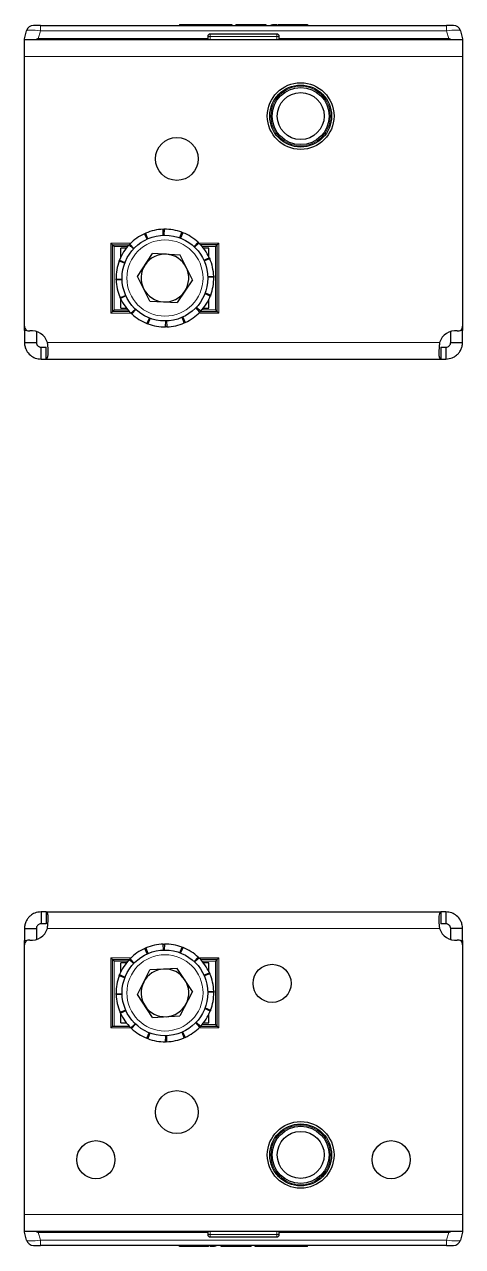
# Model space of a CAD drawing. Header units: millimetres. Extents: x 0 to 1721, y -57 to 598.
# Drawn here: x 571.4 to 663.4, y -56.9 to 199.5 of the extents above; entities that cross this region are included whole.
import ezdxf

# ---------------------------------------------------------------- set-up
doc = ezdxf.new("R2010")
doc.units = ezdxf.units.MM

msp = doc.modelspace()

# ---------------------------------------------------------------- linework, layer by layer
at = {"color": 7, "linetype": 'Continuous', "lineweight": 25}
for p, q in [((571.39, 196.49), (571.84, 198.18)), ((574.74, 199.29), (573.29, 199.29)), ((574.74, 199.29), (660.04, 199.29)), ((603.96, 199.49), (603.96, 199.29)), ((609.61, 199.49), (609.67, 199.49)), ((609.67, 199.49), (609.67, 199.29)), ((609.67, 199.49), (610.8, 199.49)), ((624.39, 197.49), (610.39, 197.49)), ((610.8, 199.49), (610.8, 199.29)), ((610.8, 199.49), (613.47, 199.49)), ((613.47, 199.49), (613.47, 199.29)), ((613.47, 199.49), (614.96, 199.49)), ((614.96, 199.49), (614.96, 199.29)), ((615.77, 199.51), (615.77, 199.29)), ((619.24, 199.49), (622.07, 199.49)), ((622.07, 199.49), (622.07, 199.29)), ((623.21, 199.49), (623.21, 199.29)), ((623.46, 199.49), (623.46, 199.29)), ((624.7, 199.49), (624.7, 199.29)), ((625.13, 199.49), (630.38, 199.49)), ((630.81, 199.49), (630.81, 199.29)), ((661.48, 199.29), (660.04, 199.29)), ((662.93, 198.18), (663.39, 196.49)), ((571.39, 196.29), (571.39, 196.49)), ((663.39, 196.29), (571.39, 196.29)), ((571.39, 192.79), (571.39, 196.29)), ((609.89, 196.49), (574.28, 196.49)), ((609.89, 196.99), (609.89, 196.49)), ((609.89, 196.29), (609.89, 196.49)), ((624.89, 196.49), (624.89, 196.99)), ((660.49, 196.49), (624.89, 196.49)), ((624.89, 196.29), (624.89, 196.49)), ((663.39, 196.49), (663.39, 196.29)), ((663.39, 196.29), (663.39, 192.79)), ((571.39, 136.19), (571.39, 192.79)), ((663.39, 192.79), (663.39, 136.19)), ((600.54, 155.28), (600.5, 156.53)), ((600.75, 156.54), (600.67, 155.28)), ((597.13, 154.46), (596.61, 155.6)), ((596.83, 155.7), (597.24, 154.52)), ((604.01, 154.73), (604.44, 155.9)), ((604.68, 155.81), (604.13, 154.68)), ((589.54, 153.64), (589.89, 153.29)), ((589.89, 139.29), (589.89, 153.29)), ((589.89, 153.29), (593.4, 153.29)), ((589.89, 153.29), (590.24, 152.94)), ((592.8, 152.59), (591.64, 152.59)), ((591.64, 150.7), (591.64, 152.59)), ((594.28, 152.4), (593.37, 153.25)), ((593.54, 153.43), (594.37, 152.5)), ((593.89, 153.04), (593.89, 152.77)), ((595.12, 146.63), (598.3, 151.45)), ((604.06, 151.11), (598.3, 151.45)), ((607, 152.89), (607.85, 153.81)), ((608.03, 153.63), (607.09, 152.8)), ((611.89, 153.29), (608.37, 153.29)), ((610.14, 152.59), (608.97, 152.59)), ((610.14, 150.7), (610.14, 152.59)), ((611.54, 152.94), (611.89, 153.29)), ((611.89, 153.29), (612.24, 153.64)), ((611.89, 139.29), (611.89, 153.29)), ((592.45, 149.41), (591.27, 149.85)), ((591.36, 150.08), (592.49, 149.53)), ((606.65, 145.95), (604.06, 151.11)), ((609.06, 150.05), (610.2, 150.57)), ((610.3, 150.34), (609.12, 149.93)), ((597.71, 141.46), (595.12, 146.63)), ((609.88, 146.63), (611.13, 146.68)), ((611.13, 146.43), (609.88, 146.5)), ((590.64, 146.15), (591.89, 146.07)), ((591.89, 145.94), (590.64, 145.9)), ((606.65, 145.95), (603.47, 141.13)), ((591.47, 142.23), (592.66, 142.64)), ((592.71, 142.53), (591.57, 142.01)), ((591.64, 139.99), (591.64, 141.87)), ((597.71, 141.46), (603.47, 141.13)), ((610.41, 142.49), (609.28, 143.04)), ((609.33, 143.16), (610.5, 142.73)), ((610.14, 139.99), (610.14, 141.87)), ((589.54, 138.94), (589.89, 139.29)), ((589.89, 139.29), (590.24, 139.64)), ((593.4, 139.29), (589.89, 139.29)), ((591.64, 139.99), (592.8, 139.99)), ((593.74, 138.94), (594.68, 139.77)), ((594.77, 139.69), (593.92, 138.77)), ((608.23, 139.14), (607.4, 140.08)), ((607.49, 140.17), (608.4, 139.32)), ((607.89, 139.54), (607.89, 139.8)), ((608.37, 139.29), (611.89, 139.29)), ((608.97, 139.99), (610.14, 139.99)), ((611.54, 139.64), (611.89, 139.29)), ((611.89, 139.29), (612.24, 138.94)), ((571.39, 135.29), (571.39, 136.19)), ((597.09, 136.76), (597.64, 137.89)), ((597.76, 137.85), (597.33, 136.67)), ((601.03, 136.04), (601.1, 137.29)), ((601.23, 137.29), (601.28, 136.04)), ((604.94, 136.87), (604.53, 138.06)), ((604.64, 138.11), (605.17, 136.97)), ((663.39, 136.19), (663.39, 135.29)), ((571.39, 135.29), (571.39, 132.79)), ((573.89, 135.07), (573.89, 132.79)), ((660.89, 132.79), (660.89, 135.07)), ((663.39, 132.79), (663.39, 135.29)), ((571.39, 132.79), (573.89, 132.79)), ((574.89, 131.79), (575.97, 131.79)), ((574.89, 129.29), (574.89, 131.79)), ((575.97, 129.29), (575.97, 131.79)), ((658.8, 131.79), (658.8, 129.29)), ((658.8, 131.79), (659.89, 131.79)), ((659.89, 131.79), (659.89, 129.29)), ((660.89, 132.79), (663.39, 132.79)), ((574.89, 129.29), (575.97, 129.29)), ((575.97, 129.29), (658.8, 129.29)), ((658.8, 129.29), (659.89, 129.29)), ((574.89, 13.29), (574.89, 10.79)), ((575.97, 13.29), (574.89, 13.29)), ((575.97, 13.29), (658.8, 13.29)), ((575.97, 13.29), (575.97, 10.79)), ((658.8, 13.29), (658.8, 10.79)), ((659.89, 13.29), (658.8, 13.29)), ((659.89, 13.29), (659.89, 10.79)), ((575.97, 10.79), (574.89, 10.79)), ((659.89, 10.79), (658.8, 10.79)), ((571.39, 9.79), (573.89, 9.79)), ((571.39, 9.79), (571.39, 7.28)), ((573.89, 9.79), (573.89, 7.5)), ((663.39, 9.79), (660.89, 9.79)), ((660.89, 7.5), (660.89, 9.79)), ((663.39, 7.28), (663.39, 9.79)), ((571.39, 6.39), (571.39, 7.28)), ((571.39, -50.21), (571.39, 6.39)), ((597.16, 4.48), (596.64, 5.62)), ((596.87, 5.72), (597.28, 4.53)), ((600.58, 5.28), (600.54, 6.53)), ((600.79, 6.54), (600.71, 5.29)), ((604.05, 4.71), (604.48, 5.88)), ((604.72, 5.79), (604.16, 4.67)), ((663.39, 7.28), (663.39, 6.39)), ((663.39, 6.39), (663.39, -50.21)), ((589.54, 3.64), (589.89, 3.29)), ((589.89, 3.29), (593.4, 3.29)), ((589.89, -10.71), (589.89, 3.29)), ((589.89, 3.29), (590.24, 2.94)), ((592.8, 2.59), (591.64, 2.59)), ((591.64, 0.7), (591.64, 2.59)), ((594.31, 2.43), (593.4, 3.28)), ((593.57, 3.46), (594.4, 2.52)), ((593.89, 3.04), (593.89, 2.83)), ((594.46, 2.59), (594.14, 2.59)), ((607.03, 2.86), (607.88, 3.78)), ((608.06, 3.6), (607.12, 2.78)), ((611.89, 3.29), (608.37, 3.29)), ((610.14, 2.59), (608.97, 2.59)), ((610.14, 0.7), (610.14, 2.59)), ((611.54, 2.94), (611.89, 3.29)), ((611.89, 3.29), (612.24, 3.64)), ((611.89, -10.71), (611.89, 3.29)), ((591.38, 0.12), (592.5, -0.44)), ((595.12, -4.03), (597.73, 1.12)), ((603.49, 1.44), (597.73, 1.12)), ((606.65, -3.4), (603.49, 1.44)), ((609.08, 0.01), (610.22, 0.53)), ((610.32, 0.3), (609.13, -0.1)), ((592.46, -0.55), (591.29, -0.12)), ((590.64, -3.81), (591.89, -3.89)), ((591.89, -4.02), (590.64, -4.06)), ((598.28, -8.86), (595.12, -4.03)), ((606.65, -3.4), (604.04, -8.55)), ((609.88, -3.41), (611.13, -3.36)), ((611.14, -3.61), (609.88, -3.53)), ((591.45, -7.73), (592.64, -7.32)), ((592.69, -7.44), (591.56, -7.96)), ((610.39, -7.54), (609.27, -6.99)), ((609.31, -6.87), (610.48, -7.31)), ((591.64, -10.01), (591.64, -8.13)), ((591.64, -10.01), (592.8, -10.01)), ((593.71, -11.03), (594.65, -10.2)), ((598.28, -8.86), (604.04, -8.55)), ((607.31, -10.01), (607.63, -10.01)), ((608.2, -10.89), (607.38, -9.95)), ((607.46, -9.86), (608.38, -10.71)), ((607.89, -10.46), (607.89, -10.25)), ((608.97, -10.01), (610.14, -10.01)), ((610.14, -10.01), (610.14, -8.13)), ((589.54, -11.06), (589.89, -10.71)), ((589.89, -10.71), (593.4, -10.71)), ((594.74, -10.29), (593.89, -11.2)), ((597.06, -13.22), (597.61, -12.1)), ((597.73, -12.14), (597.29, -13.31)), ((600.99, -13.96), (601.07, -12.71)), ((601.19, -12.71), (601.23, -13.96)), ((604.9, -13.14), (604.5, -11.96)), ((604.61, -11.91), (605.13, -13.04)), ((608.37, -10.71), (611.89, -10.71)), ((611.54, -10.36), (611.89, -10.71)), ((611.89, -10.71), (612.24, -11.06)), ((571.39, -53.71), (571.39, -50.21)), ((663.39, -50.21), (663.39, -53.71)), ((571.39, -53.91), (571.39, -53.71)), ((571.39, -53.71), (663.39, -53.71)), ((609.89, -53.71), (609.89, -53.91)), ((624.89, -53.71), (624.89, -53.91)), ((663.39, -53.71), (663.39, -53.91)), ((571.84, -55.6), (571.39, -53.91)), ((574.28, -53.91), (609.89, -53.91)), ((609.89, -53.91), (609.89, -54.41)), ((610.39, -54.91), (624.39, -54.91)), ((624.89, -54.41), (624.89, -53.91)), ((624.89, -53.91), (660.49, -53.91)), ((663.39, -53.91), (662.93, -55.6)), ((573.29, -56.71), (574.74, -56.71)), ((660.04, -56.71), (574.74, -56.71)), ((603.96, -56.91), (603.96, -56.71)), ((609.64, -56.91), (604.39, -56.91)), ((610.07, -56.91), (610.07, -56.71)), ((611.31, -56.91), (611.31, -56.71)), ((611.56, -56.91), (611.56, -56.71)), ((612.7, -56.91), (612.7, -56.71)), ((615.53, -56.91), (612.7, -56.91)), ((619, -56.94), (619, -56.71)), ((619.81, -56.91), (619.81, -56.71)), ((621.3, -56.91), (619.81, -56.91)), ((621.3, -56.91), (621.3, -56.71)), ((623.97, -56.91), (621.3, -56.91)), ((623.97, -56.91), (623.97, -56.71)), ((625.1, -56.91), (623.97, -56.91)), ((625.1, -56.91), (625.1, -56.71)), ((625.16, -56.91), (625.1, -56.91)), ((630.81, -56.91), (630.81, -56.71)), ((660.04, -56.71), (661.48, -56.71))]:
    msp.add_line(p, q, dxfattribs=at)
at = {"color": 8, "linetype": 'Continuous', "lineweight": 18}
for p, q in [((574.74, 198.18), (574.28, 196.49)), ((574.74, 199.29), (574.74, 198.18)), ((660.04, 198.18), (574.74, 198.18)), ((606.07, 199.49), (606.07, 199.29)), ((610.39, 196.99), (610.39, 197.49)), ((616.88, 199.49), (616.88, 199.29)), ((619.24, 199.49), (619.24, 199.29)), ((624.39, 196.99), (624.39, 197.49)), ((625.13, 199.49), (625.13, 199.29)), ((630.38, 199.49), (630.38, 199.29)), ((660.04, 198.18), (660.04, 199.29)), ((660.49, 196.49), (660.04, 198.18)), ((610.39, 196.99), (609.89, 196.99)), ((624.39, 196.99), (610.39, 196.99)), ((610.39, 196.99), (610.39, 196.29)), ((624.39, 196.99), (624.89, 196.99)), ((624.39, 196.29), (624.39, 196.99)), ((663.39, 192.79), (571.39, 192.79)), ((589.54, 138.94), (589.54, 153.64)), ((589.54, 153.64), (593.74, 153.64)), ((593.09, 152.94), (590.24, 152.94)), ((590.24, 152.94), (590.24, 139.64)), ((607.7, 153.64), (612.24, 153.64)), ((611.54, 152.94), (608.69, 152.94)), ((611.54, 139.64), (611.54, 152.94)), ((612.24, 153.64), (612.24, 138.94)), ((594.08, 138.94), (589.54, 138.94)), ((590.24, 139.64), (593.09, 139.64)), ((612.24, 138.94), (608.03, 138.94)), ((608.69, 139.64), (611.54, 139.64)), ((571.95, 135.29), (571.39, 135.29)), ((663.39, 135.29), (662.83, 135.29)), ((658.55, 132.79), (576.22, 132.79)), ((576.22, 9.79), (658.55, 9.79)), ((571.39, 7.28), (571.95, 7.28)), ((662.83, 7.28), (663.39, 7.28)), ((589.54, 3.64), (593.74, 3.64)), ((589.54, -11.06), (589.54, 3.64)), ((593.09, 2.94), (590.24, 2.94)), ((590.24, 2.94), (590.24, -10.71)), ((607.75, 3.64), (612.24, 3.64)), ((611.54, 2.94), (608.69, 2.94)), ((611.54, -10.36), (611.54, 2.94)), ((612.24, 3.64), (612.24, -11.06)), ((594.02, -11.06), (589.54, -11.06)), ((612.24, -11.06), (608.03, -11.06)), ((608.69, -10.36), (611.54, -10.36)), ((571.39, -50.21), (663.39, -50.21)), ((610.39, -53.71), (610.39, -54.41)), ((624.39, -54.41), (624.39, -53.71)), ((574.28, -53.91), (574.74, -55.6)), ((574.74, -55.6), (660.04, -55.6)), ((574.74, -55.6), (574.74, -56.71)), ((610.39, -54.41), (609.89, -54.41)), ((610.39, -54.41), (610.39, -54.91)), ((610.39, -54.41), (624.39, -54.41)), ((624.39, -54.41), (624.39, -54.91)), ((624.39, -54.41), (624.89, -54.41)), ((660.04, -55.6), (660.49, -53.91)), ((660.04, -56.71), (660.04, -55.6)), ((604.39, -56.91), (604.39, -56.71)), ((609.64, -56.91), (609.64, -56.71)), ((615.53, -56.91), (615.53, -56.71)), ((617.89, -56.91), (617.89, -56.71)), ((628.7, -56.91), (628.7, -56.71))]:
    msp.add_line(p, q, dxfattribs=at)
at = {"color": 7, "linetype": 'Continuous', "lineweight": 25}
for centre, radius in [((629.39, 180.29), 7), ((629.39, 180.29), 6.5), ((629.39, 180.29), 6), ((629.39, 180.29), 4.93), ((603.39, 171.29), 4.5), ((600.89, 146.29), 9), ((600.89, -3.71), 9), ((623.39, -1.71), 4), ((603.39, -28.71), 4.5), ((629.39, -37.71), 7), ((629.39, -37.71), 6.5), ((629.39, -37.71), 6), ((629.39, -37.71), 4.93), ((586.39, -38.71), 4), ((648.39, -38.71), 4)]:
    msp.add_circle(centre, radius, dxfattribs=at)
at = {"color": 8, "linetype": 'Continuous', "lineweight": 18}
for centre, radius in [((629.39, 180.29), 6.25), ((600.89, 146.29), 8), ((600.89, -3.71), 8), ((629.39, -37.71), 6.25)]:
    msp.add_circle(centre, radius, dxfattribs=at)
at = {"color": 7, "linetype": 'Continuous', "lineweight": 25}
for centre, radius, start, end in [((573.29, 197.79), 1.5, 90, 165), ((610.39, 196.99), 0.5, 90, 180), ((624.39, 196.99), 0.5, 360, 90), ((661.48, 197.79), 1.5, 15, 90), ((600.89, 146.29), 10.25, 92.1828, 113.2869), ((600.89, 146.29), 10.25, 69.6828, 90.7869), ((600.89, 146.29), 10.25, 114.6828, 135.7869), ((600.89, 146.29), 10.25, 47.1828, 68.2869), ((600.89, 146.29), 10.25, 137.1828, 158.2869), ((600.89, 146.29), 10.25, 24.6828, 45.7869), ((600.89, 146.29), 10.25, 159.6828, 180.7869), ((600.89, 146.29), 5, 146.6352, 206.6352), ((600.89, 146.29), 5, 86.6352, 146.6352), ((600.89, 146.29), 5, 26.6352, 86.6352), ((600.89, 146.29), 10.25, 2.1828, 23.2869), ((600.89, 146.29), 5, 326.6352, 26.6352), ((600.89, 146.29), 10.25, 339.6828, 0.7869), ((600.89, 146.29), 10.25, 182.1828, 203.2869), ((600.89, 146.29), 5, 206.6352, 266.6352), ((600.89, 146.29), 10.25, 204.6828, 225.7869), ((600.89, 146.29), 5, 266.6352, 326.6352), ((600.89, 146.29), 10.25, 317.1828, 338.2869), ((600.89, 146.29), 10.25, 227.1828, 248.2869), ((600.89, 146.29), 10.25, 294.6828, 315.7869), ((572.39, 136.19), 1, 180, 276.3794), ((600.89, 146.29), 10.25, 249.6828, 270.7869), ((600.89, 146.29), 10.25, 272.1828, 293.2869), ((662.39, 136.19), 1, 263.6206, 0), ((572.89, 131.72), 3.5, 17.8253, 96.3794), ((661.89, 131.72), 3.5, 83.6206, 162.1747), ((572.89, 10.86), 3.5, 263.6206, 342.1747), ((661.89, 10.86), 3.5, 197.8253, 276.3794), ((572.39, 6.39), 1, 83.6206, 180), ((600.89, -3.71), 10.25, 114.4505, 135.5546), ((600.89, -3.71), 10.25, 91.9505, 113.0546), ((600.89, -3.71), 10.25, 69.4505, 90.5546), ((600.89, -3.71), 10.25, 46.9505, 68.0546), ((662.39, 6.39), 1, 360, 96.3794), ((600.89, -3.71), 10.25, 136.9505, 158.0546), ((600.89, -3.71), 10.25, 24.4505, 45.5546), ((600.89, -3.71), 5, 93.1455, 153.1455), ((600.89, -3.71), 5, 33.1455, 93.1455), ((600.89, -3.71), 10.25, 1.9505, 23.0546), ((600.89, -3.71), 10.25, 159.4505, 180.5546), ((600.89, -3.71), 5, 153.1455, 213.1455), ((600.89, -3.71), 5, 333.1455, 33.1455), ((600.89, -3.71), 10.25, 181.9505, 203.0546), ((600.89, -3.71), 10.25, 339.4505, 0.5546), ((600.89, -3.71), 5, 213.1455, 273.1455), ((600.89, -3.71), 5, 273.1455, 333.1455), ((600.89, -3.71), 10.25, 316.9505, 338.0546), ((600.89, -3.71), 10.25, 204.4505, 225.5546), ((600.89, -3.71), 10.25, 226.9505, 248.0546), ((600.89, -3.71), 10.25, 294.4505, 315.5546), ((600.89, -3.71), 10.25, 249.4505, 270.5546), ((600.89, -3.71), 10.25, 271.9505, 293.0546), ((573.29, -55.21), 1.5, 195, 270), ((610.39, -54.41), 0.5, 180, 270), ((624.39, -54.41), 0.5, 270, 0), ((661.48, -55.21), 1.5, 270, 345)]:
    msp.add_arc(centre, radius, start, end, dxfattribs=at)
at = {"color": 8, "linetype": 'Continuous', "lineweight": 18}
for centre, major_axis, start_param, end_param in [((574.84, 197.79), (3, -0.38), 1.621093, 3.124852), ((659.93, 197.79), (3, 0.38), 0.016741, 1.520499), ((574.84, -55.21), (3, 0.38), 3.158333, 4.662092), ((659.93, -55.21), (3, -0.38), 4.762686, 6.266445)]:
    msp.add_ellipse(centre, major_axis=major_axis, ratio=0.123038, start_param=start_param, end_param=end_param, dxfattribs=at)
at = {"color": 7, "linetype": 'Continuous', "lineweight": 25}
for centre, major_axis, start_param, end_param in [((571.39, 184.9), (3.1, 11.57), 0.067037, 0.253072), ((663.39, 184.9), (-3.1, 11.57), 6.030113, 6.216148), ((571.39, -42.32), (3.1, -11.57), 6.030113, 6.216148), ((663.39, -42.32), (-3.1, -11.57), 0.067037, 0.253072)]:
    msp.add_ellipse(centre, major_axis=major_axis, ratio=0.250563, start_param=start_param, end_param=end_param, dxfattribs=at)
for points, knots in [([(603.96, 199.49), (604.33, 199.49), (605.02, 199.49), (605.74, 199.49), (606.07, 199.49)], [0, 0, 0, 0, 0.5368, 1, 1, 1, 1]), ([(606.07, 199.49), (606.57, 199.49), (607.51, 199.49), (608.7, 199.49), (609.42, 199.49), (609.6, 199.49), (609.61, 199.49)], [0, 0, 0, 0, 0.3819835, 0.7133523, 0.984017, 1, 1, 1, 1]), ([(615.79, 199.49), (615.78, 199.49), (615.76, 199.49), (615.91, 199.49), (616.28, 199.49), (616.67, 199.49), (616.88, 199.49)], [0, 0, 0, 0, 0.061615, 0.333035, 0.637399, 1, 1, 1, 1]), ([(616.88, 199.49), (617.04, 199.49), (617.4, 199.49), (618.2, 199.49), (618.83, 199.49), (619.24, 199.49)], [0, 0, 0, 0, 0.216742, 0.489643, 1, 1, 1, 1]), ([(623.46, 199.49), (623.52, 199.49), (623.62, 199.49), (623.93, 199.49), (624.21, 199.49), (624.41, 199.49), (624.48, 199.49)], [0, 0, 0, 0, 0.255277, 0.538303, 0.854078, 1, 1, 1, 1]), ([(623.64, 199.49), (623.75, 199.49), (624, 199.49), (624.3, 199.49), (624.48, 199.49), (624.48, 199.49)], [0, 0, 0, 0, 0.466249, 0.997338, 1, 1, 1, 1]), ([(624.7, 199.49), (624.71, 199.49), (624.72, 199.49), (624.84, 199.49), (624.98, 199.49), (625.08, 199.49), (625.13, 199.49)], [0, 0, 0, 0, 0.2852483, 0.5605631, 0.7771515, 1, 1, 1, 1]), ([(630.38, 199.49), (630.44, 199.49), (630.57, 199.49), (630.71, 199.49), (630.8, 199.49), (630.81, 199.49), (630.81, 199.49)], [0, 0, 0, 0, 0.2813032, 0.555629, 0.7738783, 1, 1, 1, 1]), ([(600.5, 156.53), (600.54, 156.53), (600.6, 156.53), (600.68, 156.53), (600.72, 156.54), (600.75, 156.54)], [0, 0, 0, 0, 0.4999808, 0.7499881, 1, 1, 1, 1]), ([(596.61, 155.6), (596.64, 155.62), (596.7, 155.64), (596.78, 155.68), (596.81, 155.69), (596.83, 155.7)], [0, 0, 0, 0, 0.499981, 0.749988, 1, 1, 1, 1]), ([(604.44, 155.9), (604.48, 155.88), (604.54, 155.86), (604.62, 155.83), (604.66, 155.82), (604.68, 155.81)], [0, 0, 0, 0, 0.499981, 0.749988, 1, 1, 1, 1]), ([(593.37, 153.25), (593.4, 153.28), (593.44, 153.33), (593.5, 153.39), (593.52, 153.42), (593.54, 153.43)], [0, 0, 0, 0, 0.499981, 0.749988, 1, 1, 1, 1]), ([(607.85, 153.81), (607.88, 153.78), (607.93, 153.73), (607.99, 153.68), (608.02, 153.65), (608.03, 153.63)], [0, 0, 0, 0, 0.499981, 0.749988, 1, 1, 1, 1]), ([(591.27, 149.85), (591.29, 149.88), (591.31, 149.94), (591.34, 150.02), (591.36, 150.06), (591.36, 150.08)], [0, 0, 0, 0, 0.499981, 0.749988, 1, 1, 1, 1]), ([(610.2, 150.57), (610.22, 150.53), (610.24, 150.47), (610.28, 150.4), (610.29, 150.36), (610.3, 150.34)], [0, 0, 0, 0, 0.499981, 0.749988, 1, 1, 1, 1]), ([(611.13, 146.68), (611.13, 146.64), (611.13, 146.57), (611.13, 146.49), (611.13, 146.45), (611.13, 146.43)], [0, 0, 0, 0, 0.499981, 0.749988, 1, 1, 1, 1]), ([(590.64, 145.9), (590.64, 145.94), (590.64, 146), (590.64, 146.08), (590.64, 146.13), (590.64, 146.15)], [0, 0, 0, 0, 0.499981, 0.749988, 1, 1, 1, 1]), ([(591.57, 142.01), (591.56, 142.04), (591.53, 142.1), (591.5, 142.18), (591.48, 142.22), (591.47, 142.23)], [0, 0, 0, 0, 0.499981, 0.749988, 1, 1, 1, 1]), ([(610.5, 142.73), (610.48, 142.69), (610.46, 142.63), (610.43, 142.55), (610.42, 142.51), (610.41, 142.49)], [0, 0, 0, 0, 0.4999808, 0.7499881, 1, 1, 1, 1]), ([(593.92, 138.77), (593.89, 138.8), (593.84, 138.84), (593.78, 138.9), (593.75, 138.93), (593.74, 138.94)], [0, 0, 0, 0, 0.499981, 0.749988, 1, 1, 1, 1]), ([(608.4, 139.32), (608.38, 139.29), (608.33, 139.24), (608.28, 139.18), (608.25, 139.15), (608.23, 139.14)], [0, 0, 0, 0, 0.499981, 0.749988, 1, 1, 1, 1]), ([(597.33, 136.67), (597.29, 136.69), (597.23, 136.71), (597.15, 136.74), (597.11, 136.76), (597.09, 136.76)], [0, 0, 0, 0, 0.499981, 0.749988, 1, 1, 1, 1]), ([(601.28, 136.04), (601.23, 136.04), (601.17, 136.04), (601.09, 136.04), (601.05, 136.04), (601.03, 136.04)], [0, 0, 0, 0, 0.499981, 0.749988, 1, 1, 1, 1]), ([(605.17, 136.97), (605.13, 136.96), (605.07, 136.93), (605, 136.9), (604.96, 136.88), (604.94, 136.87)], [0, 0, 0, 0, 0.499981, 0.749988, 1, 1, 1, 1]), ([(571.39, 132.79), (571.41, 132.47), (571.46, 131.88), (571.86, 130.94), (572.57, 130.07), (573.67, 129.41), (574.47, 129.33), (574.89, 129.29)], [0, 0, 0, 0, 0.17084, 0.319217, 0.548103, 0.767822, 1, 1, 1, 1]), ([(573.89, 132.79), (573.89, 132.7), (573.91, 132.53), (574, 132.31), (574.11, 132.14), (574.24, 132.01), (574.38, 131.92), (574.61, 131.81), (574.77, 131.8), (574.89, 131.79)], [0, 0, 0, 0, 0.154359, 0.287283, 0.400435, 0.496544, 0.604314, 0.723151, 1, 1, 1, 1]), ([(575.97, 129.29), (576.03, 129.3), (576.13, 129.34), (576.27, 129.62), (576.37, 130.08), (576.39, 130.71), (576.37, 131.32), (576.32, 132.03), (576.25, 132.53), (576.22, 132.79)], [0, 0, 0, 0, 0.144067, 0.271276, 0.474907, 0.597997, 0.726338, 0.860245, 1, 1, 1, 1]), ([(658.55, 132.79), (658.52, 132.49), (658.47, 131.94), (658.4, 131.04), (658.38, 130.16), (658.51, 129.43), (658.7, 129.34), (658.8, 129.29)], [0, 0, 0, 0, 0.16069, 0.301312, 0.521951, 0.753573, 1, 1, 1, 1]), ([(659.89, 131.79), (660.01, 131.8), (660.23, 131.82), (660.49, 131.98), (660.67, 132.16), (660.79, 132.34), (660.87, 132.56), (660.88, 132.71), (660.89, 132.79)], [0, 0, 0, 0, 0.296302, 0.497469, 0.615497, 0.73607, 0.863114, 1, 1, 1, 1]), ([(659.89, 129.29), (660.34, 129.34), (661.15, 129.43), (662.06, 130), (662.65, 130.6), (663.05, 131.23), (663.33, 131.97), (663.37, 132.51), (663.39, 132.79)], [0, 0, 0, 0, 0.254149, 0.448213, 0.574908, 0.708872, 0.850468, 1, 1, 1, 1]), ([(574.89, 13.29), (574.43, 13.24), (573.62, 13.15), (572.71, 12.58), (572.12, 11.98), (571.72, 11.35), (571.44, 10.6), (571.4, 10.06), (571.39, 9.79)], [0, 0, 0, 0, 0.254149, 0.448213, 0.574908, 0.708872, 0.850468, 1, 1, 1, 1]), ([(576.22, 9.79), (576.25, 10.08), (576.3, 10.63), (576.37, 11.54), (576.4, 12.42), (576.26, 13.14), (576.07, 13.24), (575.97, 13.29)], [0, 0, 0, 0, 0.16069, 0.301312, 0.521951, 0.753573, 1, 1, 1, 1]), ([(658.8, 13.29), (658.75, 13.27), (658.65, 13.24), (658.5, 12.95), (658.4, 12.49), (658.38, 11.86), (658.4, 11.25), (658.46, 10.54), (658.52, 10.04), (658.55, 9.79)], [0, 0, 0, 0, 0.144067, 0.271276, 0.474907, 0.597997, 0.726338, 0.860245, 1, 1, 1, 1]), ([(663.39, 9.79), (663.36, 10.1), (663.31, 10.69), (662.92, 11.64), (662.2, 12.51), (661.11, 13.16), (660.3, 13.24), (659.89, 13.29)], [0, 0, 0, 0, 0.17084, 0.319217, 0.548103, 0.767822, 1, 1, 1, 1]), ([(574.89, 10.79), (574.76, 10.77), (574.55, 10.75), (574.28, 10.59), (574.1, 10.42), (573.98, 10.23), (573.9, 10.02), (573.89, 9.87), (573.89, 9.79)], [0, 0, 0, 0, 0.296302, 0.497469, 0.6154973, 0.73607, 0.8631142, 1, 1, 1, 1]), ([(660.89, 9.79), (660.88, 9.88), (660.87, 10.04), (660.77, 10.27), (660.66, 10.43), (660.53, 10.56), (660.39, 10.66), (660.16, 10.76), (660, 10.78), (659.89, 10.79)], [0, 0, 0, 0, 0.154359, 0.287283, 0.400435, 0.496544, 0.604314, 0.723151, 1, 1, 1, 1]), ([(596.64, 5.62), (596.68, 5.63), (596.74, 5.66), (596.81, 5.69), (596.85, 5.71), (596.87, 5.72)], [0, 0, 0, 0, 0.4999808, 0.7499881, 1, 1, 1, 1]), ([(600.54, 6.53), (600.58, 6.53), (600.64, 6.53), (600.72, 6.54), (600.77, 6.54), (600.79, 6.54)], [0, 0, 0, 0, 0.4999808, 0.7499881, 1, 1, 1, 1]), ([(604.48, 5.88), (604.52, 5.87), (604.58, 5.85), (604.66, 5.82), (604.7, 5.8), (604.72, 5.79)], [0, 0, 0, 0, 0.499981, 0.749988, 1, 1, 1, 1]), ([(593.4, 3.28), (593.42, 3.31), (593.47, 3.36), (593.52, 3.42), (593.55, 3.45), (593.57, 3.46)], [0, 0, 0, 0, 0.499981, 0.749988, 1, 1, 1, 1]), ([(607.88, 3.78), (607.91, 3.75), (607.96, 3.71), (608.02, 3.65), (608.05, 3.62), (608.06, 3.6)], [0, 0, 0, 0, 0.499981, 0.749988, 1, 1, 1, 1]), ([(591.29, -0.12), (591.3, -0.08), (591.32, -0.02), (591.36, 0.06), (591.37, 0.1), (591.38, 0.12)], [0, 0, 0, 0, 0.499981, 0.749988, 1, 1, 1, 1]), ([(610.22, 0.53), (610.23, 0.49), (610.26, 0.43), (610.29, 0.36), (610.31, 0.32), (610.32, 0.3)], [0, 0, 0, 0, 0.4999808, 0.7499881, 1, 1, 1, 1]), ([(590.64, -4.06), (590.64, -4.02), (590.64, -3.96), (590.64, -3.87), (590.64, -3.83), (590.64, -3.81)], [0, 0, 0, 0, 0.499981, 0.749988, 1, 1, 1, 1]), ([(611.13, -3.36), (611.13, -3.41), (611.13, -3.47), (611.13, -3.55), (611.14, -3.59), (611.14, -3.61)], [0, 0, 0, 0, 0.499981, 0.749988, 1, 1, 1, 1]), ([(610.48, -7.31), (610.47, -7.35), (610.45, -7.41), (610.42, -7.49), (610.4, -7.52), (610.39, -7.54)], [0, 0, 0, 0, 0.4999808, 0.7499881, 1, 1, 1, 1]), ([(591.56, -7.96), (591.54, -7.92), (591.51, -7.86), (591.48, -7.78), (591.46, -7.75), (591.45, -7.73)], [0, 0, 0, 0, 0.4999808, 0.7499881, 1, 1, 1, 1]), ([(593.89, -11.2), (593.86, -11.17), (593.81, -11.13), (593.75, -11.07), (593.72, -11.05), (593.71, -11.03)], [0, 0, 0, 0, 0.4999808, 0.7499881, 1, 1, 1, 1]), ([(608.38, -10.71), (608.35, -10.74), (608.3, -10.79), (608.25, -10.85), (608.22, -10.88), (608.2, -10.89)], [0, 0, 0, 0, 0.499981, 0.749988, 1, 1, 1, 1]), ([(597.29, -13.31), (597.25, -13.3), (597.19, -13.27), (597.11, -13.24), (597.07, -13.23), (597.06, -13.22)], [0, 0, 0, 0, 0.499981, 0.749988, 1, 1, 1, 1]), ([(601.23, -13.96), (601.19, -13.96), (601.13, -13.96), (601.05, -13.96), (601.01, -13.96), (600.99, -13.96)], [0, 0, 0, 0, 0.4999808, 0.7499881, 1, 1, 1, 1]), ([(605.13, -13.04), (605.09, -13.06), (605.03, -13.09), (604.96, -13.12), (604.92, -13.14), (604.9, -13.14)], [0, 0, 0, 0, 0.499981, 0.749988, 1, 1, 1, 1]), ([(604.39, -56.91), (604.33, -56.91), (604.2, -56.91), (604.06, -56.91), (603.97, -56.91), (603.96, -56.91), (603.96, -56.91)], [0, 0, 0, 0, 0.2813032, 0.555629, 0.7738783, 1, 1, 1, 1]), ([(610.07, -56.91), (610.06, -56.91), (610.05, -56.91), (609.93, -56.91), (609.79, -56.91), (609.69, -56.91), (609.64, -56.91)], [0, 0, 0, 0, 0.285248, 0.560563, 0.777151, 1, 1, 1, 1]), ([(611.31, -56.91), (611.26, -56.91), (611.15, -56.91), (610.85, -56.91), (610.56, -56.91), (610.36, -56.91), (610.29, -56.91)], [0, 0, 0, 0, 0.255277, 0.538303, 0.854078, 1, 1, 1, 1]), ([(611.13, -56.91), (611.02, -56.91), (610.77, -56.91), (610.47, -56.91), (610.29, -56.91), (610.29, -56.91)], [0, 0, 0, 0, 0.466249, 0.997338, 1, 1, 1, 1]), ([(617.89, -56.91), (617.74, -56.91), (617.38, -56.91), (616.58, -56.91), (615.94, -56.91), (615.53, -56.91)], [0, 0, 0, 0, 0.216742, 0.489643, 1, 1, 1, 1]), ([(618.98, -56.91), (618.99, -56.91), (619.02, -56.91), (618.86, -56.91), (618.49, -56.91), (618.1, -56.91), (617.89, -56.91)], [0, 0, 0, 0, 0.061615, 0.333035, 0.637399, 1, 1, 1, 1]), ([(628.7, -56.91), (628.2, -56.91), (627.27, -56.91), (626.07, -56.91), (625.35, -56.91), (625.17, -56.91), (625.16, -56.91)], [0, 0, 0, 0, 0.381983, 0.713352, 0.984017, 1, 1, 1, 1]), ([(630.81, -56.91), (630.44, -56.91), (629.75, -56.91), (629.04, -56.91), (628.7, -56.91)], [0, 0, 0, 0, 0.5368, 1, 1, 1, 1])]:
    msp.add_open_spline(points, degree=3, knots=knots, dxfattribs=at)
at = {"color": 8, "linetype": 'Continuous', "lineweight": 18}
for points, knots in [([(593.54, 152.94), (593.57, 152.94), (593.64, 152.94), (593.72, 152.97), (593.78, 152.99), (593.83, 153.01), (593.86, 153.02), (593.88, 153.03), (593.88, 153.04), (593.89, 153.04)], [0, 0, 0, 0, 0.208592, 0.336235, 0.479855, 0.625864, 0.760785, 0.885235, 1, 1, 1, 1]), ([(607.89, 139.54), (607.89, 139.54), (607.89, 139.54), (607.91, 139.55), (607.94, 139.56), (607.99, 139.59), (608.05, 139.61), (608.13, 139.63), (608.2, 139.63), (608.24, 139.64)], [0, 0, 0, 0, 0.114765, 0.239215, 0.374136, 0.520145, 0.663765, 0.791408, 1, 1, 1, 1])]:
    msp.add_open_spline(points, degree=3, knots=knots, dxfattribs=at)

doc.saveas('drawing.dxf')
